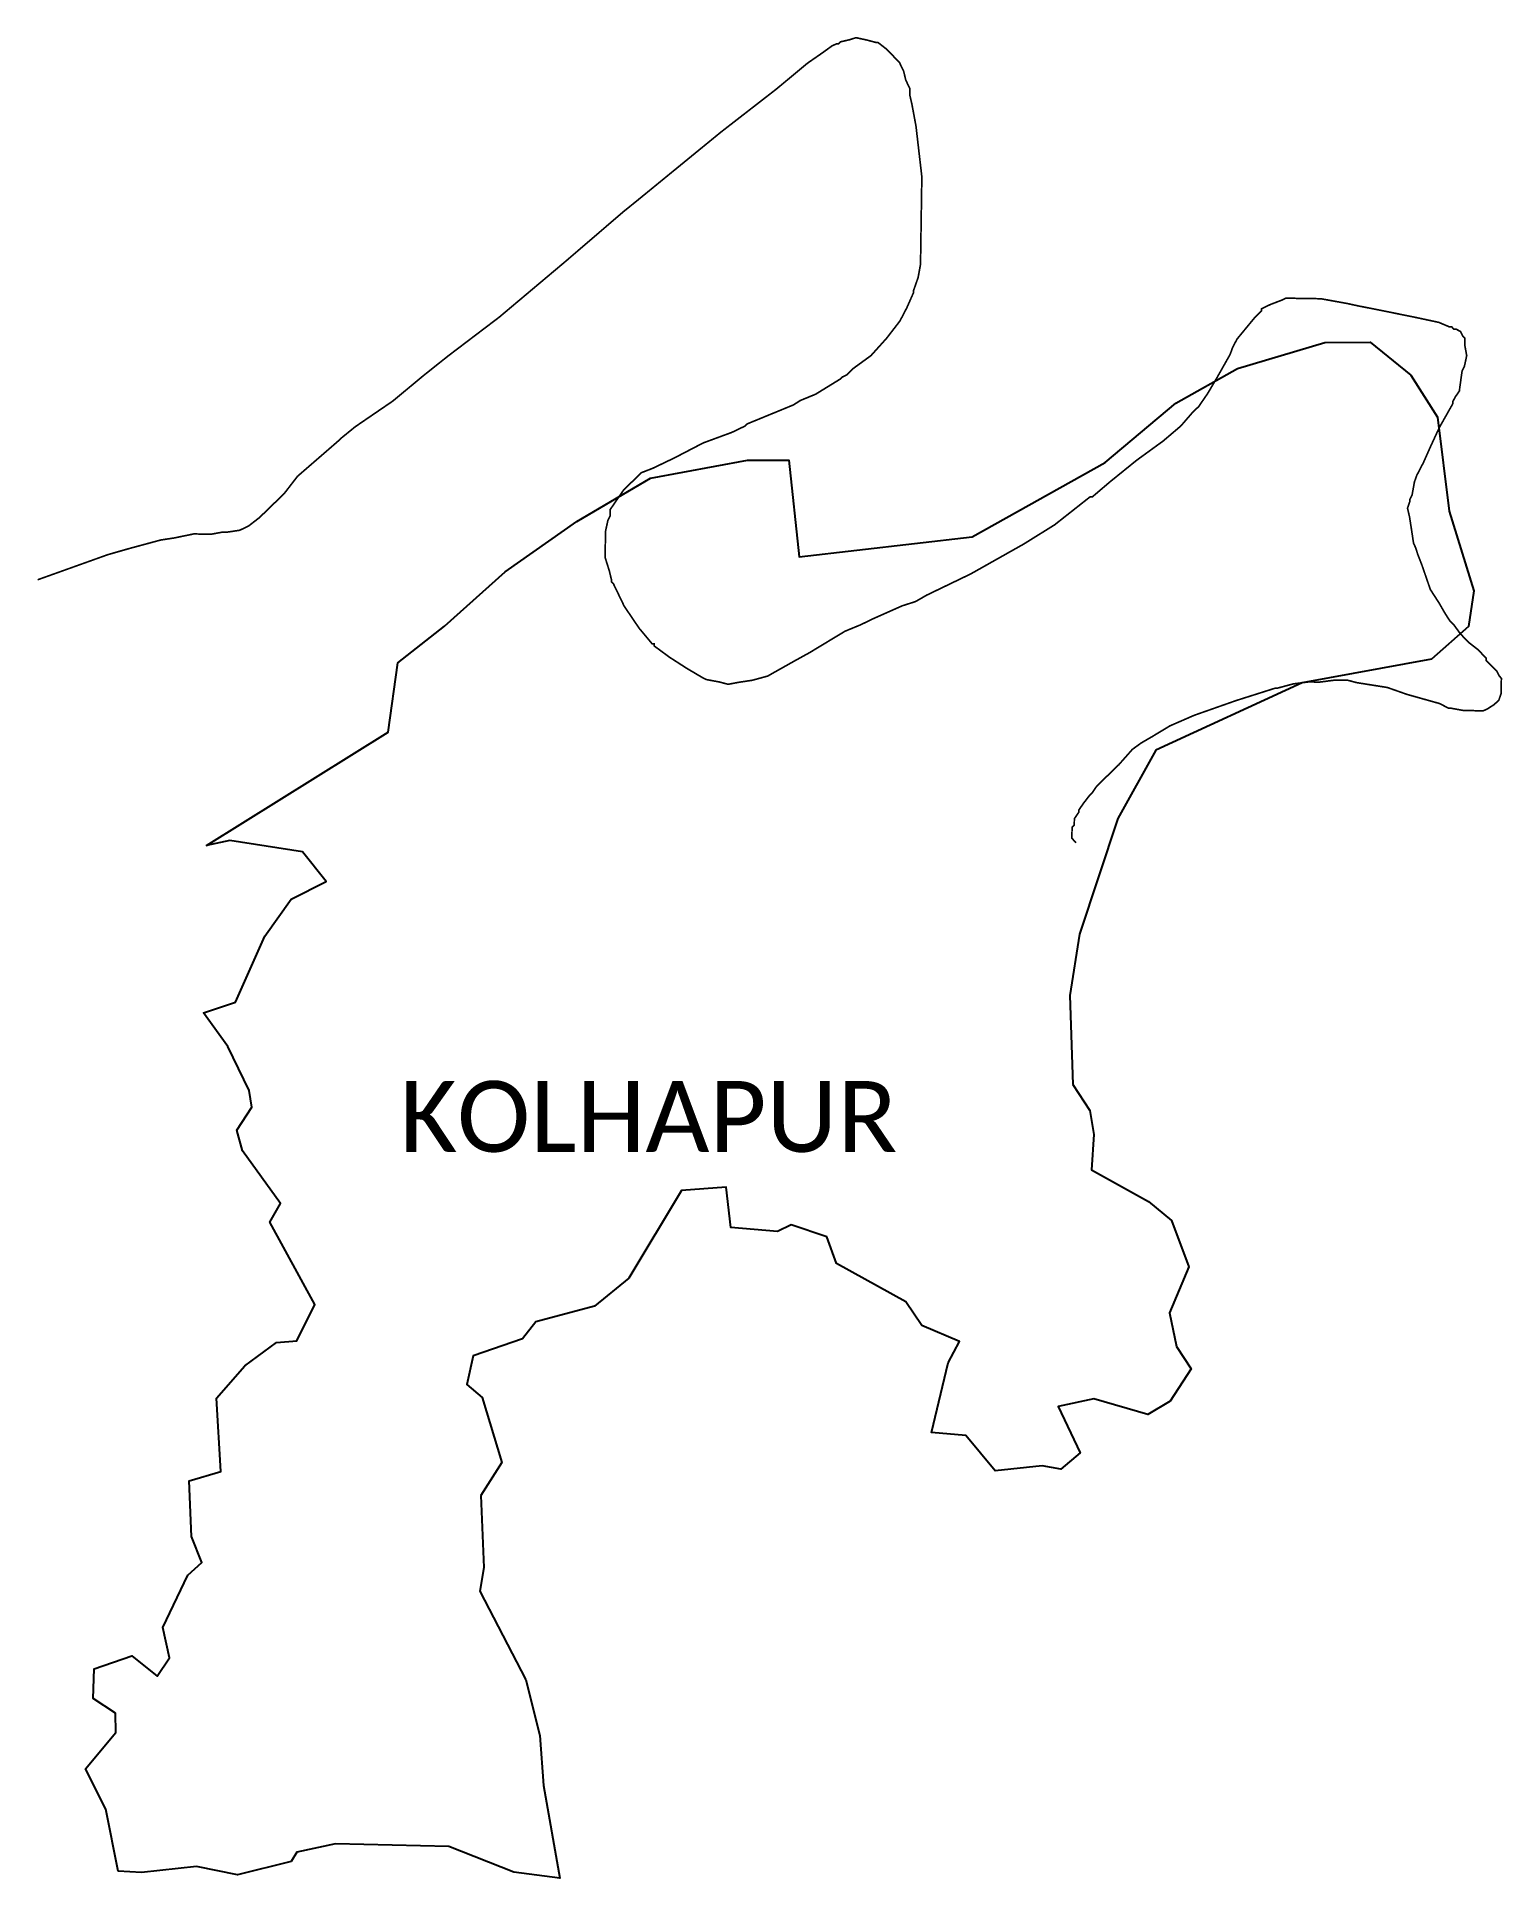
# Model space of a CAD drawing. Header units: metres. Extents: x 264817 to 267477, y 2153187 to 2156529.
import ezdxf

# ---------------------------------------------------------------- set-up
doc = ezdxf.new("R2010")
doc.units = ezdxf.units.M
for name, color, linetype in [('LOW TIDE LINE', 5, 'Continuous'), ('village', 3, 'Continuous'), ('VILLAGE NAME', 250, 'Continuous')]:
    doc.layers.add(name, color=color, linetype=linetype)
doc.styles.get("Standard").update_dxf_attribs({"font": 'simplex.shx'})

msp = doc.modelspace()

# ---------------------------------------------------------------- linework, layer by layer
at = {"layer": 'LOW TIDE LINE', "lineweight": 18, "const_width": 3}
msp.add_lwpolyline([(264818.2, 2155543.3), (264945.9, 2155589), (264985.8, 2155600.4), (265041.7, 2155615.5), (265065.6, 2155619.1), (265101.5, 2155626.5), (265133.3, 2155626), (265153.3, 2155629.7), (265161.2, 2155629.6), (265185.1, 2155633.2), (265201.1, 2155640.9), (265221.2, 2155656.5), (265233.3, 2155668.3), (265265.6, 2155699.6), (265289.9, 2155731.1), (265366.5, 2155797.5), (265370.5, 2155801.4), (265394.6, 2155821), (265462.9, 2155867.7), (265519.3, 2155914.5), (265563.5, 2155949.7), (265656, 2156019.9), (265776.8, 2156121.5), (265881.5, 2156211.4), (265905.7, 2156230.9), (266058.6, 2156355.9), (266159.1, 2156433.9), (266215.5, 2156480.8), (266243.6, 2156500.3), (266259.7, 2156512), (266267.7, 2156515.8), (266271.7, 2156515.8), (266275.7, 2156519.7), (266291.7, 2156523.4), (266303.7, 2156527.2), (266323.5, 2156522.9), (266339.3, 2156518.7), (266343.3, 2156518.7), (266359, 2156506.5), (266382.5, 2156482.3), (266390.2, 2156466.3), (266394, 2156450.3), (266401.7, 2156434.3), (266401.5, 2156422.4), (266405.2, 2156406.4), (266412.6, 2156366.5), (266423.2, 2156274.9), (266420.8, 2156115.9), (266416.5, 2156092.1), (266408.2, 2156068.4), (266408.1, 2156064.4), (266395.8, 2156036.7), (266383.5, 2156013.1), (266359.2, 2155981.6), (266330.9, 2155950.2), (266298.7, 2155926.8), (266286.6, 2155915.1), (266278.6, 2155911.2), (266274.6, 2155907.3), (266230.4, 2155880.1), (266202.4, 2155868.6), (266190.4, 2155860.8), (266106.4, 2155826.3), (266102.4, 2155822.4), (266078.3, 2155810.8), (266026.4, 2155791.7), (265974.3, 2155764.6), (265934.2, 2155745.4), (265914.2, 2155737.7), (265882, 2155706.4), (265865.7, 2155682.8), (265857.6, 2155670.9), (265857.4, 2155659), (265853.3, 2155651.1), (265849, 2155631.3), (265848.3, 2155583.6), (265855.9, 2155559.6), (265859.7, 2155543.7), (265859.6, 2155539.7), (265863.5, 2155535.7), (265867.4, 2155527.6), (265879, 2155503.6), (265882.8, 2155495.6), (265910, 2155455.4), (265933.5, 2155427.3), (265937.5, 2155427.2), (265937.4, 2155423.2), (265964.9, 2155402.9), (265996.4, 2155382.6), (266024, 2155366.3), (266031.9, 2155362.2), (266055.7, 2155357.8), (266071.5, 2155353.6), (266091.5, 2155357.3), (266115.4, 2155360.9), (266143.3, 2155368.5), (266191.4, 2155395.6), (266219.5, 2155411.1), (266283.7, 2155449.9), (266311.7, 2155461.4), (266335.7, 2155473), (266387.7, 2155496.1), (266411.7, 2155503.7), (266431.8, 2155515.3), (266511.9, 2155553.9), (266608.1, 2155608.1), (266664.3, 2155643.1), (266728.6, 2155693.8), (266732.6, 2155693.7), (266764.8, 2155721.1), (266813.1, 2155760.2), (266861.3, 2155795.2), (266893.5, 2155822.6), (266913.8, 2155846.1), (266925.9, 2155857.9), (266942.1, 2155881.5), (266958.4, 2155909.1), (266982.9, 2155952.5), (266987.1, 2155964.3), (266995.3, 2155980.1), (267011.5, 2155999.8), (267027.7, 2156019.4), (267039.8, 2156031.2), (267039.8, 2156035.1), (267055.8, 2156042.9), (267075.8, 2156050.5), (267083.8, 2156054.4), (267147.4, 2156053.4), (267171.2, 2156049.1), (267195, 2156044.8), (267214.8, 2156040.5), (267258.4, 2156031.9), (267321.9, 2156019), (267361.5, 2156010.5), (267381.2, 2156002.2), (267385.2, 2156002.2), (267389.1, 2155998.1), (267393.1, 2155998.1), (267401, 2155994), (267404.9, 2155986), (267408.8, 2155981.9), (267408.6, 2155970), (267412.3, 2155950.1), (267408, 2155930.3), (267403.9, 2155922.4), (267399.5, 2155890.6), (267399.4, 2155886.6), (267391.3, 2155874.8), (267387.2, 2155866.9), (267387.1, 2155863), (267362.6, 2155819.6), (267346.2, 2155784.1), (267333.9, 2155756.4), (267321.6, 2155732.7), (267317.4, 2155720.9), (267313.1, 2155697.1), (267309, 2155689.2), (267309, 2155685.2), (267304.8, 2155673.3), (267308.5, 2155657.4), (267312.2, 2155633.5), (267315.8, 2155609.5), (267319.6, 2155601.5), (267323.4, 2155589.5), (267331.1, 2155569.6), (267346.3, 2155525.6), (267361.9, 2155501.5), (267373.5, 2155481.4), (267381.3, 2155469.4), (267389.1, 2155461.3), (267400.8, 2155445.2), (267416.5, 2155429.1), (267432.2, 2155416.9), (267447.9, 2155400.8), (267447.8, 2155396.8), (267451.7, 2155392.8), (267467.4, 2155376.7), (267471.2, 2155368.7), (267475.2, 2155364.6), (267474.7, 2155336.8), (267470.6, 2155324.9), (267462.5, 2155317.1), (267450.5, 2155309.3), (267442.5, 2155305.5), (267406.7, 2155306), (267382.9, 2155310.3), (267378.9, 2155310.4), (267363.2, 2155318.6), (267303.8, 2155335.3), (267268.2, 2155347.8), (267240.4, 2155352.2), (267212.6, 2155356.6), (267196.8, 2155360.8), (267172.9, 2155361.1), (267145.1, 2155357.6), (267125.2, 2155357.9), (267097.3, 2155354.3), (267069.4, 2155346.8), (267065.4, 2155346.8), (266993.5, 2155324), (266917.6, 2155297.3), (266873.5, 2155278.1), (266841.4, 2155258.7), (266821.4, 2155247.1), (266805.3, 2155235.4), (266781, 2155207.9), (266756.8, 2155184.4), (266740.7, 2155168.7), (266732.6, 2155156.9), (266728.5, 2155153), (266716.4, 2155137.3), (266708.3, 2155125.5), (266708.2, 2155121.5), (266700.1, 2155109.7), (266699.9, 2155097.8), (266695.9, 2155093.9), (266695.6, 2155074), (266703.2, 2155066.1)], dxfattribs=at)
at = {"layer": 'village', "color": 3}
msp.add_polyline3d([(266470.7, 2154122, 0), (266491.5, 2154160.8, 0), (266423.2, 2154189.6, 0), (266394.4, 2154233, 0), (266268.2, 2154302.2, 0), (266250.6, 2154350.7, 0), (266185.8, 2154372.4, 0), (266161.2, 2154360.3, 0), (266076.6, 2154367.5, 0), (266067.8, 2154440.6, 0), (265987.1, 2154434.6, 0), (265891.6, 2154275.5, 0), (265829.3, 2154225.1, 0), (265722.7, 2154196.6, 0), (265698.4, 2154165.9, 0), (265608.7, 2154134.7, 0), (265597.2, 2154082.5, 0), (265624.8, 2154059.3, 0), (265661, 2153941, 0), (265622.9, 2153881.5, 0), (265627.9, 2153750.5, 0), (265620.8, 2153707.5, 0), (265704.6, 2153546.4, 0), (265729.7, 2153445.4, 0), (265736.2, 2153355.1, 0), (265766.3, 2153186.7, 0), (265682.3, 2153197.8, 0), (265564.7, 2153244.2, 0), (265358.6, 2153249.3, 0), (265288.8, 2153233.6, 0), (265278.3, 2153217, 0), (265180.8, 2153192.6, 0), (265106.6, 2153207.8, 0), (265006.8, 2153197.2, 0), (264964.5, 2153199.7, 0), (264942.2, 2153312, 0), (264905.2, 2153385, 0), (264960, 2153451.1, 0), (264959.3, 2153486, 0), (264918.9, 2153512.7, 0), (264920.7, 2153566.7, 0), (264989.1, 2153590.1, 0), (265035.4, 2153553.4, 0), (265057.5, 2153586.5, 0), (265045.3, 2153641.8, 0), (265090.6, 2153736.8, 0), (265116.2, 2153759.7, 0), (265097.3, 2153806.6, 0), (265093.2, 2153908, 0), (265150.7, 2153924.9, 0), (265142.7, 2154057.9, 0), (265194.4, 2154116.5, 0), (265251.5, 2154158.9, 0), (265288.7, 2154162, 0), (265321.1, 2154227.8, 0), (265239.7, 2154377.2, 0), (265259, 2154411.3, 0), (265190, 2154506.7, 0), (265179.5, 2154544.5, 0), (265206.7, 2154586, 0), (265202.3, 2154616.2, 0), (265163.3, 2154696.2, 0), (265119, 2154757.2, 0), (265177.5, 2154776.9, 0), (265230.3, 2154896.4, 0), (265278.4, 2154963.4, 0), (265342.2, 2154995.8, 0), (265298.8, 2155049.3, 0), (265167, 2155070.1, 0), (265124.5, 2155060.9, 0), (265454.5, 2155267, 0), (265471.9, 2155392.7, 0), (265556.8, 2155458.9, 0), (265666.6, 2155557.6, 0), (265797, 2155648.8, 0), (265930.7, 2155727.5, 0), (266106.6, 2155760.6, 0), (266181.5, 2155760.3, 0), (266200.4, 2155584.8, 0), (266514.7, 2155621.4, 0), (266756, 2155756.2, 0), (266884.3, 2155863.9, 0), (266996.4, 2155926.7, 0), (267154.8, 2155974.1, 0), (267237.1, 2155974.6, 0), (267311.1, 2155914.5, 0), (267359, 2155838.4, 0), (267380.6, 2155667.7, 0), (267425.1, 2155523.3, 0), (267415.3, 2155458.2, 0), (267348.2, 2155399.2, 0), (267113.5, 2155356.2, 0), (266847.7, 2155234.1, 0), (266778.8, 2155109.9, 0), (266709.2, 2154900.2, 0), (266691.7, 2154789, 0), (266697.3, 2154627.5, 0), (266727.9, 2154580.3, 0), (266735.5, 2154536.7, 0), (266731, 2154472.4, 0), (266834.6, 2154415.1, 0), (266876.6, 2154380.2, 0), (266907.9, 2154296.2, 0), (266872.9, 2154212.5, 0), (266885.3, 2154151.7, 0), (266912.3, 2154110.9, 0), (266874.1, 2154052.6, 0), (266833.7, 2154028.1, 0), (266735.2, 2154056.5, 0), (266670.7, 2154042.8, 0), (266710.4, 2153958.6, 0), (266675.4, 2153929, 0), (266641.4, 2153935.3, 0), (266556.2, 2153926.1, 0), (266503.3, 2153990, 0), (266440.7, 2153995.8, 0)], close=True, dxfattribs=at)

# ---------------------------------------------------------------- texts
at = {"layer": 'VILLAGE NAME', "insert": (265475.4, 2154633.6), "char_height": 128.647, "attachment_point": 1}
msp.add_mtext_dynamic_manual_height_columns('{\\fCalibri|b0|i0|c0|p34;KOLHAPUR}', width=1334.797, gutter_width=643.2, heights=[0], dxfattribs=at)

doc.saveas('drawing.dxf')
